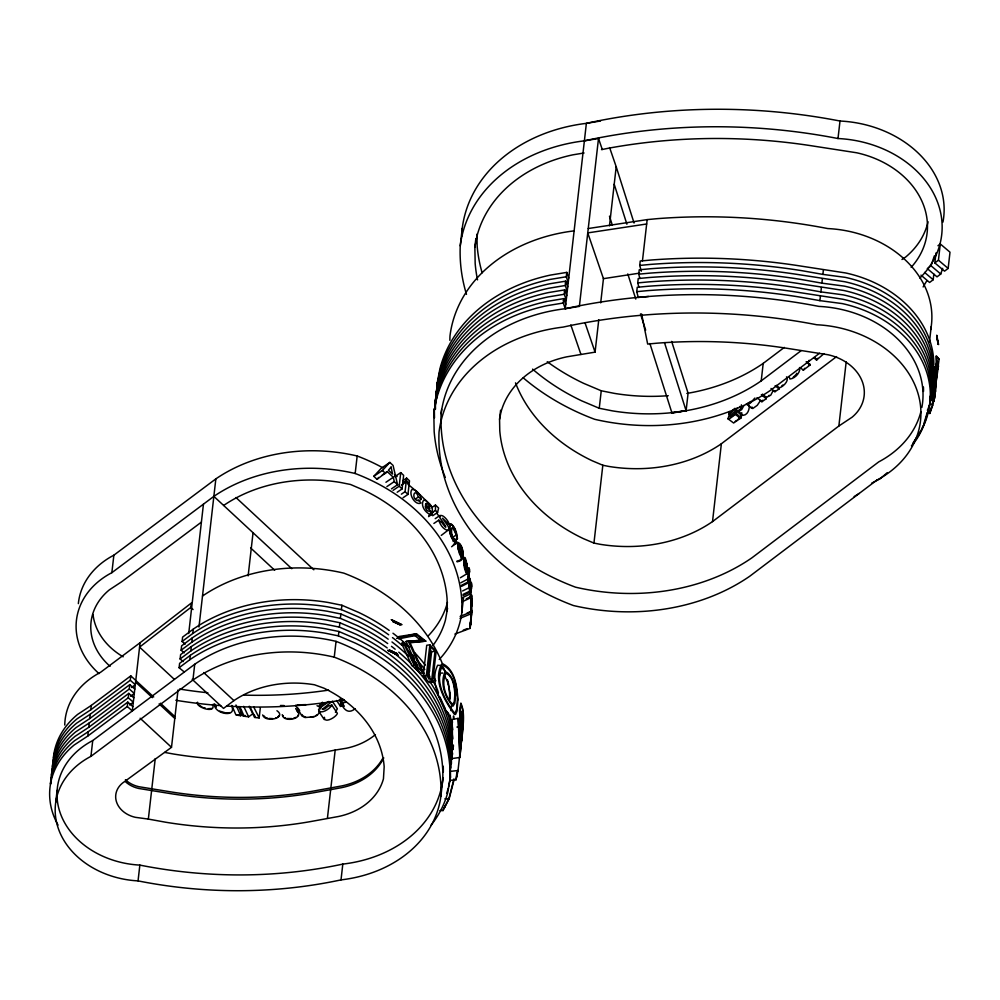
<?xml version="1.0" encoding="UTF-8"?>
<svg xmlns="http://www.w3.org/2000/svg" width="1000" height="1000" viewBox="0 0 1000 1000"><rect width="100%" height="100%" fill="white"/><g stroke="black" fill="none" stroke-linecap="round" stroke-linejoin="round"><path stroke-width="1.5" d="M467.088 613.038L471.225 611.3L471.138 606.213M471.112 604.775L471.25 601.163L471.362 611.013L471.475 594.725L471.138 612.212L471.163 607.15M452.587 750.025L452.638 746.575M462.85 721.15L461.8 740.225L462.688 717.013L461.463 711.413L461.6 738.863L460.775 749.1M789.362 377.238L789.912 379.038C794.837 378.575 800.212 372.975 799.862 367.863L799.475 367.525M467.5 569.712L466.9 573.438L464.062 564.15L464.462 557.863L466.938 564.338L467.425 573.462L460.337 577.775M450.05 699.087L450.025 693.2M453.1 745.8L453.075 748.112L453.363 746M452.975 747.212L452.9 749.425L453.35 746.012M458.387 720.85L459.975 755.588L461.662 738.988L461.625 713.162L462.587 718.075M937 367.113L935.525 391.163L933.787 401.575L931.5 399.875L935.15 374.025M471.05 617.725L471.225 613.725L460.025 618.337M452.25 722.062L452.488 739.7M936.688 358.225L938.438 365.988L935.537 386.312M935.8 364L933.8 389.538L931.5 399.875M451.9 758.562L452.088 719.562L458.137 718.337L459.8 757.475L451.9 758.562L452.375 753.4M936.513 363.125L937.788 364.712L934.425 398.75L937.2 364.5L936.125 362.925M470.9 617.737L470.087 628.375L454.875 634.075M471.012 618.737L471.7 610.2L470.55 624.025L470.675 622.337M452.488 752.775L452.137 756.688L452.4 753.825M471.238 615.712L471.65 611.05L470.087 628.375M432.575 512.8L432.25 508.488A6.787 3 55.8 0 0 430.188 504.438L426 500.513L423.562 500.225C419.988 505.438 425.825 513.763 431.4 514.712L432.262 514.138L429.412 510.988C427.15 512.25 425.188 507.95 425.312 506L432.575 512.8L428.9 515.3M471.362 616.1L471.45 614.4L471.312 615.938M470.525 623.413L471.213 613.787M470.962 617.15L471.163 614.85L470.887 620.413M470.763 621.075L470.962 618.538M470.637 622.625L470.788 620.8M470.538 623.875L470.188 627.562L470.7 622.863M449.35 700.462C450.138 691.95 449.2 682.663 444.137 675.525M451.613 705.075L450.95 710.625M471.575 605.388L471.613 598.35L471.538 606.475L471.438 599.6M932.763 395.238L935.175 373.787M471.45 615.763L471.012 620.25M470.513 624.513L471.012 619.763M471.325 617.163L470.613 623.837L470.925 620.988M471.2 618.513L470.737 622.663M453.425 745.1L453.075 748.112M460.662 750.212L459.8 757.475M55.775 802.013L57.575 786.225A84.225 67.263 6.5 0 1 92.737 740.55L194.725 664.25A156.2 124.75 6.5 0 1 336.05 641.363A174.975 139.738 6.5 0 1 442.688 780.512A124.75 99.637 6.5 0 1 342.812 864.1A409.55 327.088 6.5 0 1 139.85 865.1A84.225 67.263 6.5 0 1 57.112 790.413M58.05 825.062A91.587 73.138 6.5 0 1 74.112 745.05L87.788 736.05L88.275 731.688L127.788 702.113L132.8 706.587M50.637 784.1A91.587 73.138 6.5 0 1 75.1 736.312L88.775 727.312L89.275 722.938L128.787 693.375L133.8 697.837M51.638 775.362A91.587 73.138 6.5 0 1 76.1 727.562L89.775 718.562L90.275 714.188L129.787 684.625L134.787 689.087M52.638 766.612A91.587 73.138 6.5 0 1 77.1 718.812L90.775 709.812L91.275 705.438L130.787 675.875L153.713 696.975M443.025 777.6L440.887 796.312A124.75 99.637 6.5 0 1 341.012 879.887A409.55 327.088 6.5 0 1 138.05 880.888A84.225 67.263 6.5 0 1 58.9 830.1A84.225 67.263 6.5 0 1 90.938 756.35L92.737 740.55M99.012 673.612A84.225 67.263 6.5 0 1 111.862 572.675L113.863 555.188L215.85 478.875A156.2 124.75 6.5 0 1 357.175 455.988A174.975 139.738 6.5 0 1 382.738 467.75M87.788 736.05L127.3 706.488L127.788 702.113M88.775 727.312L128.287 697.75L128.787 693.375M89.775 718.562L129.288 689L129.787 684.625M90.775 709.812L130.287 680.25L130.787 675.875M174.288 679.325L139.575 647.113L190.787 607.438L191.287 603.062L140.075 642.738L132.3 710.962L127.3 706.488M138.05 880.888L139.85 865.1M192.162 679.312L223.525 708.4L233.925 700.612A97.6 77.95 6.5 0 1 314.475 684.775L323.925 688.175A116.388 92.95 6.5 0 1 384.175 766.8L383.45 778.787A66.162 52.838 6.5 0 1 338.375 816.513L311.012 821.5A351.025 280.338 6.5 0 1 165.575 822.212L148.35 819.087L155.238 758.612M184.325 672.038L179.112 667.725L179.613 663.35L190.325 655.337A163.525 130.6 6.5 0 1 325.312 628.737L338.888 631.487L355.938 638.787A182.3 145.588 6.5 0 1 450.312 761.925L450.487 776.875L447.775 792.412A132.075 105.487 6.5 0 1 430.9 825.387M183.238 661.562L180.113 658.975L180.613 654.6L191.325 646.587A163.525 130.6 6.5 0 1 326.312 620L339.888 622.75L356.938 630.037A182.3 145.588 6.5 0 1 387.2 647.925M184.237 652.812L181.112 650.225L181.612 645.85L192.325 637.837A163.525 130.6 6.5 0 1 327.3 611.25L340.887 614L357.925 621.287A182.3 145.588 6.5 0 1 388.2 639.175M185.225 644.075L182.113 641.475L182.6 637.112L193.312 629.087A163.525 130.6 6.5 0 1 328.3 602.5L341.875 605.25L358.925 612.55A182.3 145.588 6.5 0 1 389.2 630.438M148.35 819.087L135.387 817.325A25.4 20.288 6.5 0 1 116.788 802.725A25.4 20.288 6.5 0 1 122.45 783.125L171.5 747.325L178.038 689.95M188.713 633.538L203.45 504.162M179.112 667.725L189.825 659.7L190.325 655.337M180.113 658.975L190.825 650.962L191.325 646.587M181.112 650.225L191.825 642.212L192.325 637.837M182.113 641.475L192.812 633.462L193.312 629.087M90.938 756.35L192.925 680.05L194.725 664.25M198.962 627.038L215.85 478.875M248.137 575.862L253.05 532.737M231.85 705.425L235.95 714.987L240.725 715.75L241.375 710.075M249.175 706.3L254.587 717.5L259.163 717.925L260.312 707.85M440.887 796.312A174.975 139.738 6.5 0 0 334.25 657.163L336.05 641.363M439.237 659.5A124.75 99.637 6.5 0 0 461.812 612.638A174.975 139.738 6.5 0 0 355.175 473.488L357.175 455.988M449.988 781.25L449.812 766.3A182.3 145.588 6.5 0 0 355.438 643.162L338.387 635.862L338.888 631.487M450.938 768.012L450.812 757.562A182.3 145.588 6.5 0 0 356.438 634.412L339.387 627.112L339.888 622.75M387.7 643.55A182.3 145.588 6.5 0 0 357.438 625.662L340.387 618.375L340.887 614M388.7 634.8A182.3 145.588 6.5 0 0 358.425 616.912L341.388 609.625L341.875 605.25M327.413 818.275L335.188 750.062L346.15 748.288A66.162 52.838 6.5 0 0 375.387 734.613M341.012 879.887L342.812 864.1M393.062 490.363L399.188 486.2L400.737 472.612L403.638 475.325L402.088 488.913L397.188 492.238M401.388 494.188L405.062 491.688L406.188 481.85L409.087 484.562L407.962 494.4L403.062 497.738M406.337 480.513L406.613 478.1L409.513 480.812L409.237 483.225L406.337 480.513L402.663 483.013M445.275 477.413A226.05 180.525 6.5 0 1 434.162 431.525L433.812 413.05L436.962 394.9A163.263 130.387 6.5 0 1 547.575 301.312L563.787 298.625L565.75 304.35M434.9 408.925L435.312 399.925L437.95 386.15A163.263 130.387 6.5 0 1 548.562 292.562L564.788 289.875L566.75 295.6M435.9 400.175L436.312 391.175L438.95 377.4A163.263 130.387 6.5 0 1 549.562 283.812L565.775 281.137L567.737 286.85M436.863 389.888L437.3 382.438L439.95 368.663A163.263 130.387 6.5 0 1 550.562 275.062L566.775 272.387L568.737 278.1M920.875 411.788A105.288 84.087 6.5 0 1 878.763 461.863L751.938 557.812A195.25 155.938 6.5 0 1 575.513 587.175A218.725 174.675 6.5 0 1 441.125 413.75L441.625 409.375M466.488 294.375A218.725 174.675 6.5 0 1 460.25 245.863L462.238 228.375A155.938 124.537 6.5 0 1 586.375 123.35L600.5 121M437.587 512.413L438.612 508.025L435.45 505.062L435.45 510.412L437.587 512.413L432.688 515.737M423.237 675.875L426.725 645.25L429.85 644.825L436.15 651.312L432.663 681.938L429.175 682.562L423.237 675.875L426.362 675.45L432.663 681.938M477.537 279.887A204.075 162.987 6.5 0 1 475.163 263.4L474.862 247.262L475.85 238.525M426.362 675.45L429.85 644.825M428.5 678.925L431.6 651.775L429.625 649.562M435.012 651.188L431.75 679.837L427.575 675.537L430.838 646.875L435.012 651.188L431.6 651.775M432.9 645.537A110.1 87.938 6.5 0 0 445.462 619.987L447.55 608.263M461.812 612.638L463.475 598.062M461.4 586.438L468.35 582.875L467.612 579.225L468.925 567.7C471.312 571.237 466.875 576.1 470.087 578.862L470.75 583.475L469.675 581.65L469.812 592.263L463.088 595.513M469.012 568.737L468.263 581.85L461.35 585.413M468.263 581.85L468.537 579.4L469.738 591.163L463.038 594.412M469.487 571.075L468.725 577.788L470.1 579.538L470.575 582.725L469.55 580.812L469.738 591.163M468.35 582.875L468.65 580.188L469.812 592.263M450.175 766.862L449.65 771.462L458.125 770.5L456.025 779.8L450.025 780.337M450.525 763.8L451.05 759.2M462.113 601.8L470.412 597.938L470.988 585.55L471.375 589.438M470.138 594.375L471.025 586.587L470.412 597.938M471.213 584.938L471.375 583.587L471.488 588.488L471.337 582.537L471.725 586.413M456.025 779.8L456.85 772.6M456.55 777.25L457.175 771.825M457.938 771.087L460.175 751.475M460.562 749.062L461.613 739.862L460.412 745.188M641.612 314L647.663 344.062L657.013 343.188A453.413 362.113 6.5 0 1 789.212 348.65L828.012 354.75A46.45 37.1 6.5 0 1 862.2 381.312A46.45 37.1 6.5 0 1 852.075 417.225L838.863 426.012L712.513 521.6A136.65 109.138 6.5 0 1 599.9 544.263L593.95 543.088L583.35 538.612A160.138 127.888 6.5 0 1 499.775 430.763L499.562 419.338L500.6 410.188M441.125 413.75A155.938 124.537 6.5 0 1 565.25 308.712L563.288 303L563.787 298.625M563.312 300.35A155.938 124.537 6.5 0 1 566.25 299.975L564.288 294.25L564.788 289.875M564.312 291.6A155.938 124.537 6.5 0 1 567.238 291.225L565.288 285.5L565.775 281.137M565.3 282.863A155.938 124.537 6.5 0 1 568.237 282.475L566.275 276.762L566.775 272.387M921.85 407.475A105.288 84.087 6.5 0 0 818.875 306.4A511.938 408.85 6.5 0 0 565.25 308.712L586.375 123.35A511.938 408.85 6.5 0 1 840 121.025A105.288 84.087 6.5 0 1 942.962 222.1M598.562 137.988L579.375 306.375L565.25 308.712M499.562 419.338L500.85 412.625A97.35 77.75 6.5 0 1 566.8 356.825L595.075 352.137L598.763 319.788M600.7 302.85L603.5 278.2M609.475 225.837L616.2 166.762L609.612 147.575M800.962 350.8L761.213 380.875A180.588 144.225 6.5 0 1 612.388 410.863L599.25 408.275L601.25 390.775L583.663 383.35A204.075 162.987 6.5 0 1 547.25 361.725M593.95 543.088L602.825 465.25L592.225 460.775A160.138 127.888 6.5 0 1 515.5 382.85M648.5 296.488L638.288 297.45L636.737 291.663L637.238 287.288L647.938 286.275A519.25 414.7 6.5 0 1 799.35 292.538L842.8 299.237A112.638 89.963 6.5 0 1 929.05 406.887M638.9 287.262L637.737 282.913L638.237 278.538L648.938 277.538A519.25 414.7 6.5 0 1 800.337 283.8L843.8 290.487A112.638 89.963 6.5 0 1 930.05 398.137M639.9 278.512L638.737 274.175L639.237 269.8L649.938 268.788A519.25 414.7 6.5 0 1 801.338 275.05L844.8 281.737A112.638 89.963 6.5 0 1 931.05 389.387M641.275 271.212L639.725 265.425L640.225 261.05L650.925 260.038A519.25 414.7 6.5 0 1 802.337 266.3L845.8 272.987A112.638 89.963 6.5 0 1 933.85 364.825M642.463 260.825L647.163 219.613L657.375 218.65A511.938 408.85 6.5 0 1 827.75 228.562A105.288 84.087 6.5 0 1 930.713 329.625M649.887 343.5L671.975 413.062L686.112 410.712L688.088 393.175M712.513 521.6L721.375 443.75L836.587 356.6M730.688 415.737L728.737 414.1L728.988 411.962L730.062 411.575M741.4 404.825L740.812 409.038L737.825 410.838L743.188 415.337C747.788 414.95 749.575 409.3 749.25 405.325M761.213 380.875L763.2 363.387L784.312 347.413M757.013 397.638L761.888 401.737L762.825 400.175M761.888 401.737L766.225 398.75L766.375 397.413L762.475 394.125M771.012 388.462L774.912 391.737L775.225 390.725M800.387 367.713L803.3 370.175L804.775 368.225M803.3 370.175L810.037 365.037L807.212 361.725M919.862 278.05A105.288 84.087 6.5 0 0 931.725 190.025A105.288 84.087 6.5 0 0 838 138.525L840 121.025M914.688 440.525A112.638 89.963 6.5 0 0 842.3 303.6L819.9 300.637L820.4 296.275M929.862 401.087A112.638 89.963 6.5 0 0 843.3 294.862L820.9 291.9L821.4 287.525M930.863 392.35A112.638 89.963 6.5 0 0 844.3 286.112L821.888 283.15L822.387 278.775M931.85 383.6A112.638 89.963 6.5 0 0 845.3 277.362L822.887 274.4L823.388 270.025M813.625 357.612L816.55 360.075L817.763 358.3M838.863 426.012L846.175 361.912M937.962 245.712L940.288 243.95L950 252.188L948.15 268.425L944.55 271.15L934.837 262.913L935.962 252.975M920.962 275.138L929.587 282.462L933.2 279.738L933.838 274.062M934.837 262.913L938.438 260.188L940.288 243.95M929.463 342.013L931.2 326.737M930.175 400.838L930.688 396.312M931.2 391.788L931.725 387.262M932.062 384.237L932.575 379.712M927.4 410.325L930.25 403.425L933.737 372.8M927.825 412.3L929.788 413.5L930.138 410.438M930.788 408.1L930.438 411.125L932.4 405.575M932.562 404.075L932.913 401.05M929.788 413.5L932.738 405.15L933.612 397.488M933.787 401.575L935.013 390.887M935.275 373.6L932.25 397.062L932.562 395.962M453.275 746.587L452.95 749L452.875 746.038M937.788 364.712L937.675 369.475L939.1 359.2L937.038 357.312M727.95 418.787L730.075 418.375L736.338 413.688L736.712 411.213L741.587 415.312L741.213 417.788L733.625 423.013L727.95 418.787L729.188 415.138L735.15 408.387M344.325 706.275L340.337 700.325L340.575 698.888M438.95 678.425L439.963 674.2L440.737 673.125L442.762 673.05M743.875 405.562L741.675 409.6L738.962 411.287L737.825 410.838M436.8 386.812L439.45 373.038A163.263 130.387 6.5 0 1 550.062 279.438L566.275 276.762M435.812 395.55L438.45 381.775A163.263 130.387 6.5 0 1 549.062 288.188L565.288 285.5M434.812 404.3L437.45 390.525A163.263 130.387 6.5 0 1 548.062 296.938L564.288 294.25M433.812 413.05L436.463 399.275A163.263 130.387 6.5 0 1 547.075 305.675L563.288 303M474.862 247.262L477.05 235.85A141.287 112.837 6.5 0 1 572.775 154.85L584.062 152.988M808.713 361.587L809.112 360.275M448.55 786.637L450.487 776.875M937.675 369.475L938.438 365.988M460.363 744.625L460.588 746.975L461.163 737.212L459.525 710.362L460.887 703.088C465.438 713.75 462.8 726.325 462.088 737.65L463.225 717.45L462.388 708.325L461.075 704.938L459.875 711.35L461.262 735.588L460.438 748.737L461.2 742.425M773.025 390.863L770.738 395.2L766.375 397.413M927.65 412.2C924.812 424.363 920.062 436.538 911.413 445.775M927.062 413.15L923.75 424.263M453.95 778.913L448.913 798.538L444.387 807.562L444.963 806M439.95 810.588L443.025 810.562L449.212 798.637L454.1 779.587M216.312 705.562L216.062 707.288L214.988 704.375M774.912 391.737L779.038 388.975L779.375 387.837C783.213 386.812 789.513 380.538 786.513 376.85M443.025 810.562L443.9 807.663M942.663 268.337L940.75 274.025L937.013 276.85L927.3 268.612L931.038 265.788L934.375 255.825M796.438 373.988L796.712 373.263M760.662 400.25L757.275 405.325L752.763 408.525L746.363 404.113L751 401.375M926.862 280.712L923.125 286.938M921.413 429.925L923.225 425.7M456.637 542.275C451.775 542.05 447.812 529.487 450.675 524.487L452.625 525.5L454.925 529.3L457.137 537.775C453.3 519.975 446.8 530.062 454.6 540.112L455.513 539.975L456.637 542.275L454.2 543.825M324.425 717.275C323.85 724.013 336.1 717.412 337.4 713.375L331.825 705.05L328.062 706.188L324.812 708.962L322.287 709.338L331.6 701.737M320.087 711.675L317.35 715.138L314.163 716.775L305.062 717.537L301.913 715.95L295.625 705.25M920.875 430.975L912.688 443.475M331.825 705.05C330.175 708.925 319.85 715.263 318.575 709.562C320.312 706.612 338 696.35 322.95 704.613L319.413 705.6L321.012 707.975M197.562 702.212L197.125 703.025C198.125 708.388 216.412 713.475 212.575 704.575M297.65 715.95L298.113 715.1M213.475 704.175L212.537 705.225M279.025 715.562L277.8 717.087M319.413 705.6L322.463 702.237M754.887 398.038L750.413 403L747.887 404.425L746.363 404.113M441.262 535.4L449.075 529.438L448.387 526.65L442.537 518.237L449.2 524.7C449.275 520.988 439.988 510.913 439.862 517.837C443.762 522.6 450 533.488 441.75 522.45L438.8 520.125L433.888 523.45M740.138 417.062L738.25 419.237M796.112 374.6L793.263 377.163M451.613 546.763L457 542.587L455.3 539.125L454.538 539.525L452.713 536.725A4.737 1.325 71.8 0 1 451.688 533.65C450.538 520.25 456.512 534.825 457.413 538.812L454.963 540.375M391.463 488.862L397.587 484.7L393.075 465.438L389.837 462.413L381.262 468.25L373.812 476.312L377.05 479.35L378.663 477.438M377.05 479.35L387.238 471.6L393.288 477.262L394.263 481.587L397.587 484.7M751.237 408.212L752.188 407.15M249.825 706.5L253.188 713.55L248.612 716.825L242.938 716.075L238.738 706.725M373.812 476.312L382.4 470.487L389.837 462.413M781.75 386.012L782.775 385.037M335.4 712.25L337.337 708.775L332.35 701.188M887.337 472.625L880.15 478.787L871.587 483.225M768.562 395.863L769.212 395.275M462.25 557.987C463.812 553.562 462.312 545.3 458.45 543.175C454.588 550.087 467.912 559.25 456.925 561.112M462.425 558.725C464.113 553.888 462.475 544.85 458.212 542.475C457.1 545.55 458.162 548.925 458.988 551.95C459.738 557.288 466.225 559.725 457.088 561.85M728.737 414.1L734.75 408.462M736.712 411.213C732.412 417.6 725.013 420.637 735.688 410.637A3.762 1.45 -49.9 0 0 737.237 407.7M740.675 416.012L741.587 415.312M810.138 364.188L808.525 365.175M823.938 353.663L816.55 360.075M819.55 353.25L771.062 389.925A195.25 155.938 6.5 0 1 594.65 419.288A218.725 174.675 6.5 0 1 523.225 377.825M111.862 572.675L213.85 496.375A156.2 124.75 6.5 0 1 355.175 473.488M201.3 522.2L121.788 581.675L109.35 589.862A69.525 55.525 6.5 0 0 110.087 666.338M140.075 642.738L100.512 672.337A84.225 67.263 6.5 0 0 64.75 725.025M131.588 687.5L135.287 684.725L130.287 680.25M130.588 696.237L134.288 693.462L129.288 689M129.588 704.987L133.3 702.212L128.287 697.75M736.912 420.35L735.263 421.375M382.337 474.938L387.238 471.6M385.938 482.262L393.288 477.262M394.613 476.775L400.737 472.612M386.9 486.587L394.263 481.587M402.938 480.6L406.613 478.1M401.287 485.175L406.188 481.85M415.925 498.65L418.387 496.987C414.963 486.725 410.712 498.188 417.325 500.588L418.225 499.825L421.025 502.925C415.637 506.213 408.025 494.125 412.013 489.375C416.775 489.462 420.35 494.837 421.3 499.2L418.85 500.863M431.775 507.562L435.45 505.062M433 512.075L435.45 510.412M428.575 516.625L432.262 514.138M435.2 518.688L440.1 515.35M936.213 355.737L939.1 359.2M901.975 259.5L905.588 257.1A90.575 72.337 6.5 0 0 928.05 221.737M91.275 705.438L77.6 714.438A91.587 73.138 6.5 0 0 53.4 757.638M90.275 714.188L76.6 723.188A91.587 73.138 6.5 0 0 52.413 766.388M89.275 722.938L75.6 731.938A91.587 73.138 6.5 0 0 51.413 775.125M88.275 731.688L74.612 740.675A91.587 73.138 6.5 0 0 50.412 783.875M452.125 537.65L455.712 535.337M453.113 541.525L455.513 539.975M453.325 544.913L455.775 543.362M245.05 715.45L244 715.938L239.788 706.625M315.5 715.788L316.863 714.95M854.125 496.575L859.188 493.438M355.175 708.713C347.938 714.625 343.512 709.35 340.375 701.712L344.525 700.238M460.8 582.788L467.612 579.225M462.6 590.95L469.175 587.688M399.85 637.525L416.488 633.787L425.812 641.137L410.087 642.788L423.512 672.825L420.538 673.162L411.688 665.375L402.325 644.938M461.887 597.938L470.025 594.05M295.988 717.362L293.488 718.325M466.25 598.837L470.387 596.9M460.163 616.45L471.262 611.825M448.612 530.4C443.787 530.25 439.938 524.575 438.8 520.125M340.337 700.325L343.062 699.237M336.575 700.475L340.562 706.425L343.363 705.3L339.375 699.35M275.613 718.138L276.812 717.675M463.288 630.138L467.425 628.575M471.225 611.3L471.5 595.562L471.425 609.938L471.262 600.037L471.1 606.587M212.025 708.462L208.188 708.713M346.3 702.125L342.438 702.962L340.375 701.712M398.988 636.512L416.488 633.787M313.938 716.475L310.163 717.3M229.838 712.663L225.85 712.975L219.688 711.125M306.125 704.625L297.038 704.887M601.475 149.637L608.787 148.162A497.312 397.163 6.5 0 1 814.762 146.287L856.675 152.775A90.575 72.337 6.5 0 1 911.15 267.362M686.1 410.675L671.838 412.638M398.612 638.862L417 635.225L423.65 640.138L406.125 641.413L418.025 668.737M335.188 750.062L318.788 753.275A351.025 280.338 6.5 0 1 173.35 753.988L164.737 752.425M456.912 727.075L459.5 726.587L460.075 742.1M396.625 638.35L401.075 637.575M409.988 636.025L412.962 635.513M460.25 245.863A155.938 124.537 6.5 0 1 584.375 140.838L598.513 138.488L602.275 149.475M456.475 543.663C451.25 539.837 447.5 530.062 450.412 523.8L451.025 523.763C455.4 527.212 457.1 533.413 457.413 538.812M639.513 273.137L603.45 278.663L587.75 232.9L646.663 223.988M588.25 228.525L647.163 219.613M406.125 641.413L423.65 640.138M302.113 704.938L304.113 704.712M412.287 642.275L425.812 641.137M639.725 265.425L650.438 264.413A519.25 414.7 6.5 0 1 801.838 270.675L822.887 274.4M638.737 274.175L649.438 273.163A519.25 414.7 6.5 0 1 800.837 279.425L821.888 283.15M637.737 282.913L648.438 281.913A519.25 414.7 6.5 0 1 799.85 288.163L820.9 291.9M636.737 291.663L647.438 290.65A519.25 414.7 6.5 0 1 798.85 296.913L819.9 300.637M449.95 715.638L449.05 715.713C440.475 701.525 429.412 681.55 437.663 665.25L441.05 665.537M291.975 718.6L287.113 718.525M444.9 798.812L449.212 798.637M284.15 705.575L280.462 705.487M411.688 665.375L414.263 665.325L423.512 672.825M272.675 718.612L269.175 718.462M244 715.938L245.35 716.038M935.888 365.538L936.9 365.637M401.838 643.7L404 644.038M236.825 714.775L239.925 715.263M601.25 390.775L614.362 393.375A180.588 144.225 6.5 0 0 668.25 395.688M602.825 465.25L608.775 466.425A136.65 109.138 6.5 0 0 721.388 443.75M341.388 609.625L327.8 606.875A163.525 130.6 6.5 0 0 192.825 633.462M340.387 618.375L326.8 615.625A163.525 130.6 6.5 0 0 191.825 642.212M339.387 627.112L325.812 624.375A163.525 130.6 6.5 0 0 190.825 650.962M338.387 635.862L324.812 633.112A163.525 130.6 6.5 0 0 189.825 659.7M305.763 717.225L302.85 715.95L302.075 714.575M203.6 707.575L205.312 708.1M266.325 717.763L267.638 718.175M317.038 705.713L319.387 706.925L320.4 708.962M599.25 408.275L581.675 400.838A204.075 162.987 6.5 0 1 532.575 369.125M284.788 717.738L285.85 718.213M202.1 707.013L198.95 705.212A3.212 1.887 22.5 0 1 198.012 703.363M276.938 710.725C287.325 717.9 265.212 723.35 262.663 714.925M467.013 574.2C461.188 565.75 464.137 544.263 467.625 568.862M297.275 710.925C304.538 718.725 283.075 723.288 282.275 714.65M930.25 403.425L932.738 405.15M420.825 640.375L414.45 635.262M418.387 496.987L421.3 499.2M265.238 717.2L263.825 715.775M448.812 713.938L446.587 711.338M814.7 357.587L816.65 359.225M806.137 361.75L810.037 365.037M776.45 385.375L779.375 387.837M775.138 385.688L779.038 388.975M761.35 394.65L766.225 398.75M739.475 406.525L741.425 408.162M736.338 413.688L741.213 417.788M735.125 414.137L740.362 418.438M938.438 260.188L948.15 268.425M931.038 265.788L940.75 274.025M924.562 272.413L933.2 279.738M419.538 638.575L422.887 641.438M441.425 667.113L445.025 671.162M933.812 389.312L935.575 390.938M235.963 497.537L313.837 569.788M213.85 496.375L291.8 568.688M250.65 547.95L274.675 570.237M190.787 607.438L193.075 609.55M203.688 672.562L233.925 700.612M160.425 703.2L174.988 716.712M135.588 682.1L152.387 697.675M159.113 703.913L174.788 718.462M140.137 718.238L171.5 747.325M382.4 470.487L385.637 473.525M399.188 486.2L402.088 488.913M405.062 491.688L407.962 494.4M933.8 389.538L935.525 391.163M424.387 676L426.362 678.213M297.512 711.762L298.05 712.45L295.65 708.525M442.975 667.212L444.312 669.038M232.162 707.237C235.763 718.062 213.363 713.525 214.537 703.95M318.7 711.275L324.275 719.6M298.062 708.15L299.675 710.725M937.725 343.025L938.575 344.588L936.75 335.188L937.237 339.113M460.887 554.775L459.637 551.688A3.812 0.912 76.8 0 1 459.087 549.125L459.513 545.562L461.25 548.288M253.688 706.9L259.163 717.925M414.263 665.325L404.5 645.25M254.1 714.425L255.45 717.212M445.163 708.662L439.95 697M243.725 706.35L248.612 716.825M408.413 641.625L421.925 670.575L415.087 664.875L404.275 642.825L402.113 642.5L403.413 645.3M235.963 704.987L240.725 715.75M412.975 655.125L414.725 659.287M415.887 662.062L417.625 666.225M283.137 715.6L283.425 716.425M584.95 322.612L595.075 352.137M570.825 324.963L580.95 354.487M616.2 166.762L634.062 223.012M671.65 341.413L688.1 393.212M614.212 184.25L626.9 224.213M664.488 342.625L686.112 410.712M609.475 216.2L612.3 225.087M627.8 273.925L635.788 299.088M640.487 313.888L645.662 330.175M447.65 681.15L448.562 684.087M466.075 562.987C462.562 556.225 467.413 580.425 466.438 564.513M437.212 688.888L438.462 692.95M466.275 563.75C463 552.975 466.025 578.913 466.863 567.112M461.375 549.237L461.25 554.625L459.45 550.15L459.888 546.225L461.725 550.025L461.6 555.337A3.875 0.875 77.4 0 1 460.875 554.75M466.35 563.525L466.538 564.425A4.075 0.762 82.5 0 1 466.85 567.1M458.137 718.337L459.812 727.013L460.275 746.038M340.225 704.15L340.562 706.425M452.088 719.562L452.475 722.45M935.913 356.65L936.225 362.125M453.438 716.162L453.575 718.875M453.663 716.363L453.75 718.637M476.938 234.175L477.15 245.9A204.075 162.987 6.5 0 0 482.125 272.8M437.3 382.438L437.45 390.138M436.312 391.175L436.45 398.888M435.312 399.925L435.487 409.162M434.312 408.675L434.487 417.912M452.362 748.925L452.3 744.438A182.3 145.588 6.5 0 0 429.45 680.987M451.938 759.275L451.8 748.812A182.3 145.588 6.5 0 0 415.238 667.987M451.438 763.65L451.312 753.188A182.3 145.588 6.5 0 0 390.988 650.713M447.212 611.175L447.062 598.587A160.325 128.05 6.5 0 0 364.062 490.288L350.5 484.475L340.5 482.463A141.55 113.05 6.5 0 0 223.65 505.462M763.2 363.387A180.588 144.225 6.5 0 1 686.85 393.425M741.825 412.775A3.762 1.45 -49.9 0 1 740.562 414.738M584.375 140.838A511.938 408.85 6.5 0 1 838 138.525M462.113 235.738A218.725 174.675 6.5 0 1 462.238 228.375M449.862 340.312A218.725 174.675 6.5 0 1 449.988 335.9A155.938 124.537 6.5 0 1 574.125 230.875M928.35 409.712A112.638 89.963 6.5 0 1 927.075 413.925M923.425 387A105.288 84.087 6.5 0 1 923.512 391.425M933.787 367.738A112.638 89.963 6.5 0 1 932.038 380.65M448.275 788.037A132.075 105.487 6.5 0 1 446.637 793.425M443.25 766.237A174.975 139.738 6.5 0 1 443.325 771.9M391.488 646.35A182.3 145.588 6.5 0 1 395.175 649.225M398.775 652.175A182.3 145.588 6.5 0 1 411.1 663.612M391.987 641.975A182.3 145.588 6.5 0 1 408.375 656.025M411.6 659.237A182.3 145.588 6.5 0 1 417.725 665.85M421.562 670.4A182.3 145.588 6.5 0 1 424.312 673.875M392.475 637.6A182.3 145.588 6.5 0 1 402.113 645.425M407.775 650.588A182.3 145.588 6.5 0 1 412.1 654.862M417.238 660.35A182.3 145.588 6.5 0 1 424.812 669.5M427.438 673.037A182.3 145.588 6.5 0 1 429.95 676.625M432.337 680.25A182.3 145.588 6.5 0 1 436.737 687.663M447.375 712.2A182.3 145.588 6.5 0 1 452.688 738.587M392.975 633.225A182.3 145.588 6.5 0 1 409.375 647.275M414.688 652.663A182.3 145.588 6.5 0 1 425.3 665.125M427.938 668.662A182.3 145.588 6.5 0 1 429.625 671.05M432.837 675.888A182.3 145.588 6.5 0 1 435.825 680.8M449.938 715.1A182.3 145.588 6.5 0 1 452.713 729.788M344.025 699.712A409.55 327.088 6.5 0 1 226.962 706.05M220.738 705.625A409.55 327.088 6.5 0 1 175.837 700.275M394.6 474.825A174.975 139.738 6.5 0 1 397.137 476.5M408.113 484.475A174.975 139.738 6.5 0 1 432.312 507.725M436.775 513.263A174.975 139.738 6.5 0 1 439.538 516.987M78.35 603.638A84.225 67.263 6.5 0 1 113.863 555.188M123.175 656.812A69.525 55.525 6.5 0 1 93.038 614.5M447.463 602.5A110.1 87.938 6.5 0 1 428.488 635.6M328.587 690.125A394.925 315.4 6.5 0 1 243.863 695.113M207.875 692.763A394.925 315.4 6.5 0 1 179.537 689.038M192.925 680.05A156.2 124.75 6.5 0 1 334.25 657.163M202.5 596.025A156.2 124.75 6.5 0 1 343.825 573.138A174.975 139.738 6.5 0 1 442.663 664.488M444.637 670.013A174.975 139.738 6.5 0 1 445.513 672.788M447.413 679.775A174.975 139.738 6.5 0 1 450.288 698.138M383.75 757.875A66.162 52.838 6.5 0 1 341.662 787.65L314.3 792.638A351.025 280.338 6.5 0 1 168.863 793.35L138.675 788.45A25.4 20.288 6.5 0 1 125.213 781.462M125.412 779.712A25.4 20.288 6.5 0 0 138.875 786.712L169.062 791.6A351.025 280.338 6.5 0 0 314.5 790.888L341.863 785.9A66.162 52.838 6.5 0 0 382.6 758.662M454.9 694.075L454.312 701.562L452.638 704.45C445.425 697.062 441.163 683.775 445.575 673.888L446.463 673.475C453.338 677.138 454.288 686.975 454.9 694.075M455.462 695.025L454.837 703.175L452.987 706.162C445.262 697.763 439.787 683.238 444.913 672.225L445.925 671.812C453.65 676.025 454.8 686.988 455.462 695.025M457.463 698.737L456.637 709.425L455.225 712.625L454.25 712.763C444.938 700.425 434.35 681.263 442.275 666.075L443.825 665.675C455.012 671.663 456.625 687.212 457.463 698.737M457.938 699.737L457.05 711.112L455.562 714.45L454.538 714.538C444.875 701.112 432.863 680.75 441.55 664.45L443.237 664.05C455.375 670.475 457.075 687.288 457.938 699.737M425.8 503.638L425.538 504.462L429.875 508.512L428.787 505.1L427.1 503.537L425.8 503.638M391.062 467.062L388.438 470.2L392.575 474.062L391.062 467.062M876.675 480.238L749.837 576.175A195.25 155.938 6.5 0 1 573.425 605.538A218.725 174.675 6.5 0 1 439.025 432.113A155.938 124.537 6.5 0 1 563.162 327.088A511.938 408.85 6.5 0 1 816.787 324.762A105.288 84.087 6.5 0 1 916.1 387.863A105.288 84.087 6.5 0 1 876.675 480.238M401.725 624.65L391.388 619.725L401.725 624.65M398.237 655.288L387.887 650.362L398.237 655.288M400.213 624.913L392.7 621.438L400.213 624.913M396.938 653.562L389.438 650.1L396.938 653.562M935.088 375.225L933.25 365.825L935.088 375.225M938.288 344.275L936.85 337.5L938.288 344.275M935.013 372.925L933.587 366.163L935.013 372.925"/></g></svg>
